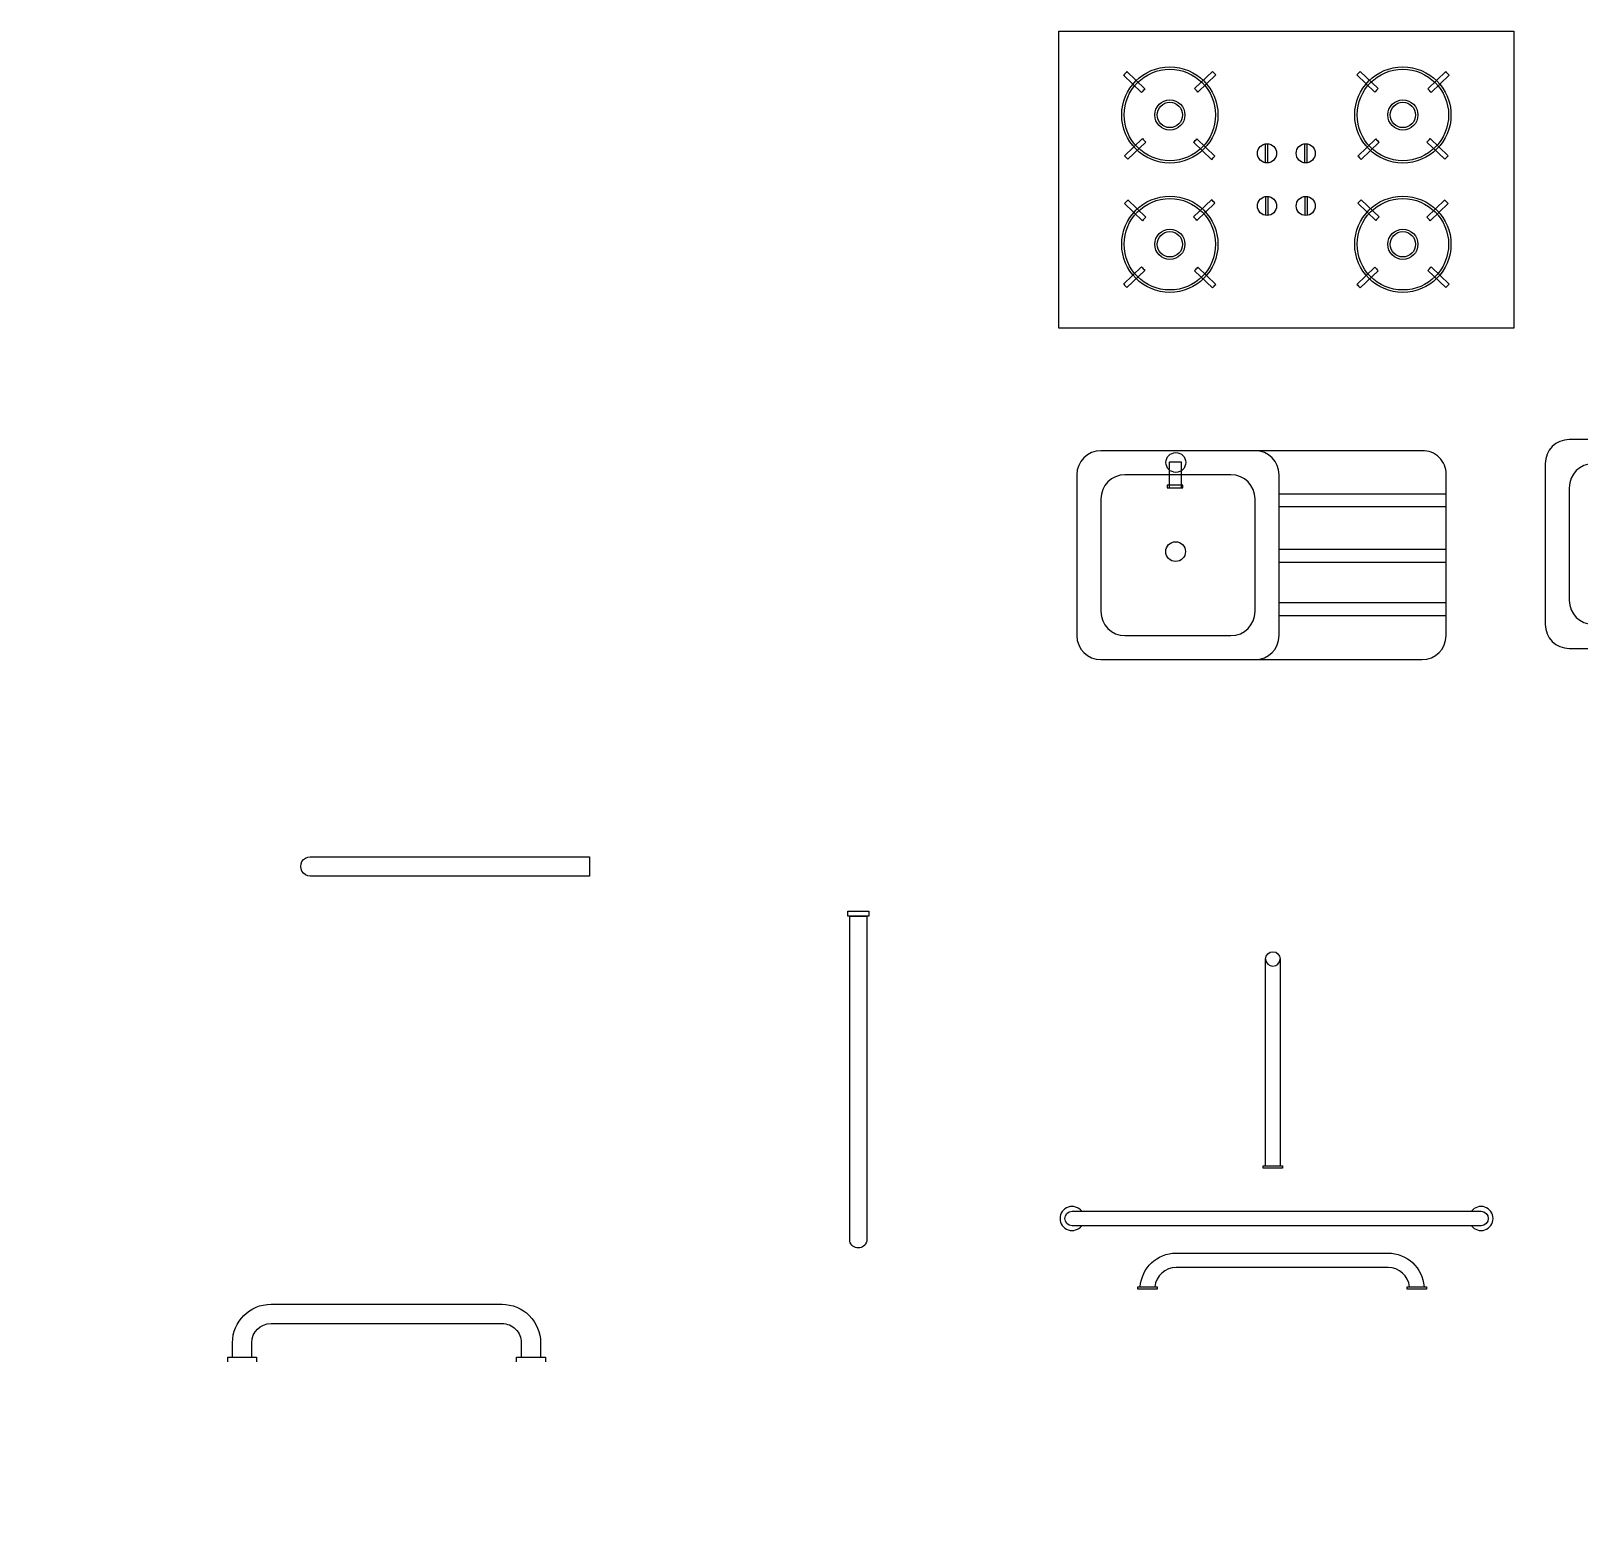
# Model space of a CAD drawing. Header units: millimetres. Extents: x 14385 to 129787, y 107826 to 186798.
# Drawn here: x 43389 to 46606, y 140260 to 143346 of the extents above; entities that cross this region are included whole.
import ezdxf

# ---------------------------------------------------------------- set-up
doc = ezdxf.new("R2010")
doc.units = ezdxf.units.MM
doc.header["$LTSCALE"] = 1000
doc.layers.add('FF-FIXT', color=31, linetype='Continuous')
doc.layers.add('LVTRY', color=40, linetype='Continuous')

# ---------------------------------------------------------------- blocks, each defined once
blk = doc.blocks.new('A$C3DAD4827')
at = {"color": 39}
for p, q in [((192.5603317221394, 140.21452801954), (192.5603317221394, 193.9950514850207)), ((192.5603317221394, 193.9950514850207), (216.8907889515394, 193.9950514850207)), ((216.8907889515394, 193.9950514850207), (216.8907889515394, 140.21452801954)), ((220.285727028735, 145.3095132713206), (188.0337391595822, 145.3095132713206)), ((188.0337391595822, 145.3095132713206), (188.0337391595822, 140.21452801954)), ((188.0337391595822, 140.21452801954), (220.285727028735, 140.21452801954)), ((220.285727028735, 140.21452801954), (220.285727028735, 145.3095132713206)), ((767.4481971351197, 127.1628123786068), (420.1889875532361, 127.1628123786068)), ((420.1889875532361, 100.9032107024686), (767.4481971351197, 100.9032107024686)), ((767.4481971351197, 12.02452946419362), (420.1889875532361, 12.02452946419362)), ((420.1889875532361, -14.2350722119445), (767.4481971351197, -14.2350722119445)), ((767.4481971351197, -99.07379601465072), (420.1889875532361, -99.07379601465072)), ((420.1889875532361, -125.3333976907888), (767.4481971351197, -125.3333976907888))]:
    blk.add_line(p, q, dxfattribs=at)
at = {"color": 0, "linetype": 'Continuous'}
blk.add_lwpolyline([(370.3985127810156, 217.0895697127562), (50, 217.0895697127562, 0.4142135623730951), (0, 167.0895697127562), (0, -167.0895697128726, 0.4142135623730737), (50.00000000000728, -217.0895697128726), (717.4481971350615, -217.0895697128726, 0.414213562373095), (767.4481971350615, -167.0895697128726), (767.4481971351197, 168.061454955372, 0.4281594645558717), (717.4481971351197, 217.0895697127562), (370.3985127810156, 217.0895697127562)], format="xyb", dxfattribs=at)
at = {"color": 35}
blk.add_lwpolyline([(370.3985127810156, -217.0895697128726, 0.4142135623730951), (420.3985127810156, -167.0895697128726), (420.3985127810156, 167.0895697127562, 0.4142135623730951), (370.3985127810156, 217.0895697127562)], format="xyb", dxfattribs=at)
blk.add_lwpolyline([(100, -167.0895697128726), (320.3985127810156, -167.0895697128726, 0.414213562373095), (370.3985127810156, -117.0895697128726), (370.3985127810156, 117.0895697127562, 0.414213562373095), (320.3985127810156, 167.0895697127562), (100, 167.0895697127562, 0.414213562373095), (50, 117.0895697127562), (50, -117.0895697128726, 0.414213562373095)], format="xyb", close=True, dxfattribs=at)
at = {"color": 39}
for centre in [(205.8286893428885, 192.7356083363993), (205.3046212097979, 7.508205401827581)]:
    blk.add_circle(centre, 20.57042347320396, dxfattribs=at)
blk = doc.blocks.new('A$C321A7405')
at = {"color": 39}
for p, q in [((200.1126583327641, 76.87503462299355), (200.1126583327641, 71.78004937127116)), ((232.3646462019169, 76.87503462299355), (200.1126583327641, 76.87503462299355)), ((200.1126583327641, 71.78004937127116), (232.3646462019169, 71.78004937127116)), ((203.5075964099742, 23.094511157542), (203.5075964099742, 76.87503462299355)), ((227.8380536394543, 76.87503462299355), (227.8380536394543, 23.094511157542)), ((232.3646462019169, 71.78004937127116), (232.3646462019169, 76.87503462299355)), ((620.5111711138015, 76.87503462299355), (620.5111711138015, 71.78004937127116)), ((652.7631589829616, 76.87503462299355), (620.5111711138015, 76.87503462299355)), ((620.5111711138015, 71.78004937127116), (652.7631589829616, 71.78004937127116)), ((623.9061091910189, 23.094511157542), (623.9061091910189, 76.87503462299355)), ((648.2365664204917, 76.87503462299355), (648.2365664204917, 23.094511157542)), ((652.7631589829616, 71.78004937127116), (652.7631589829616, 76.87503462299355)), ((227.8380536394543, 23.094511157542), (203.5075964099742, 23.094511157542)), ((648.2365664204917, 23.094511157542), (623.9061091910189, 23.094511157542))]:
    blk.add_line(p, q, dxfattribs=at)
at = {"color": 0, "linetype": 'Continuous'}
for points in [[(370.3983853615864, 434.1791323553771), (49.99987258055626, 434.1791323553771, 0.414213562373094), (-0.0001274194437428378, 384.1791323553771), (-0.0001274194437428378, 49.99999292977736, 0.4142135623730951), (49.99987258055626, -7.070222636684775e-06), (370.3983853615864, -7.070222636684775e-06, 0.4142135623730951), (420.3983853615864, 49.99999292977736), (420.3983853615864, 384.1791323553771, 0.4142135623730951)], [(790.7968981426311, 434.1791323553771), (470.3983853615864, 434.1791323553771, 0.414213562373094), (420.3983853615864, 384.1791323553771), (420.3983853615864, 49.99999292977736, 0.4142135623730951), (470.3983853615864, -7.070222636684775e-06), (790.7968981426311, -7.070222636684775e-06, 0.4142135623730951), (840.7968981426311, 49.99999292977736), (840.7968981426311, 384.1791323553771, 0.4142135623730951)]]:
    blk.add_lwpolyline(points, format="xyb", close=True, dxfattribs=at)
at = {"color": 35}
for points in [[(320.3983853615864, 384.1791323553771), (99.99987258055626, 384.1791323553771, 0.414213562373095), (49.99987258055626, 334.1791323553771), (49.99987258055626, 99.99999292977736, 0.414213562373095), (99.99987258055626, 49.99999292977736), (320.3983853615864, 49.99999292977736, 0.414213562373095), (370.3983853615864, 99.99999292977736), (370.3983853615864, 334.1791323553771, 0.414213562373095)], [(740.7968981426311, 384.1791323553771), (520.3983853615864, 384.1791323553771, 0.414213562373095), (470.3983853615864, 334.1791323553771), (470.3983853615864, 99.99999292977736, 0.414213562373095), (520.3983853615864, 49.99999292977736), (740.7968981426311, 49.99999292977736, 0.414213562373095), (790.7968981426311, 99.99999292977736), (790.7968981426311, 334.1791323553771, 0.414213562373095)]]:
    blk.add_lwpolyline(points, format="xyb", close=True, dxfattribs=at)
at = {"color": 39}
for centre in [(215.0937641516648, 209.5813572406478), (635.4922769327022, 209.5813572406478), (214.5696960186251, 24.35395430616336), (634.9682087996698, 24.35395430616336)]:
    blk.add_circle(centre, 20.57042347320396, dxfattribs=at)
blk = doc.blocks.new('F103')
at = {"color": 39}
for p, q in [((-772.9735642178566, 490.26622655135), (-810.333811984412, 526.2259900450881)), ((-766.2100944427948, 497.6358930728456), (-803.3990734628824, 533.4308079912735)), ((-663.0223949584251, 498.1211189726018), (-625.752950126087, 533.900819936418)), ((-656.1911673935901, 490.8169160622056), (-618.827527700596, 526.687046705425)), ((-288.2397417078319, 490.5791764117894), (-325.5569976256666, 526.4975596470176)), ((-281.399081112053, 497.8745456836186), (-318.6222591041296, 533.702377593203)), ((-178.2120948076627, 497.2559776026756), (-140.9768914552114, 533.0028057958989)), ((-171.4581540085055, 489.8775772532099), (-134.051469029735, 525.7890325648768)), ((-808.5355769657108, 358.4244274351222), (-771.2661321333726, 394.2041283989383)), ((-801.6101545402271, 351.210654204071), (-764.2465148472475, 387.0807848472614)), ((-627.7906964154463, 350.5256760566554), (-665.1509441820308, 386.4854395503644)), ((-620.8559578939166, 357.7304940028407), (-658.0449369140042, 393.5254089212685)), ((-323.7469004175509, 357.5385268068349), (-286.5116970650852, 393.2853550000291)), ((-316.8214779920745, 350.3247535757837), (-279.4147930132895, 386.2362088874797)), ((-143.00127984344, 350.7851158512058), (-180.318535761282, 386.7034990863758)), ((-136.0665413219176, 357.9899337973911), (-173.289719313987, 393.8177657069755)), ((-515.5060298577519, 343.8179849593726), (-515.4806890000036, 383.0382190351665)), ((-510.5061135114156, 343.6868982700689), (-510.4806074336739, 383.1628445563256)), ((-434.1148002679402, 343.6375405482831), (-434.0892941901984, 383.1134868345398)), ((-429.1147187016104, 343.7621660694713), (-429.0893778438622, 382.9824001452944)), ((-808.599528430037, 259.4462703103782), (-771.3763504379531, 223.6184384007938)), ((-801.6647899085001, 266.6510882566217), (-764.3475339906581, 230.7327050213935)), ((-627.8445917598656, 267.1114505319856), (-665.2512767386361, 231.1999952202896)), ((-620.9191693343819, 259.8976773009636), (-658.1543726868476, 224.1508491077402)), ((-515.5513510503224, 273.6740380383271), (-515.5766919080779, 234.453803962504)), ((-510.5512694840072, 273.7986635594862), (-510.5767755617344, 234.3227172732877)), ((-434.1599562405245, 273.7493058377004), (-434.1854623182662, 234.2733595514728)), ((-429.1600398941955, 273.618219148455), (-429.1853807519437, 234.3979850726319)), ((-323.8101118580307, 259.7057101049577), (-286.6211328379359, 223.9107951865008)), ((-316.8753733364865, 266.910528051143), (-279.5151255699093, 230.950764557434)), ((-143.055915211713, 266.2255499037274), (-180.4195549046926, 230.3554192605079)), ((-136.1304927862366, 259.0117766726762), (-173.3999376185675, 223.232075708831)), ((-773.2079157434418, 127.5586268545885), (-810.6146007222051, 91.64717154289247)), ((-766.4539749442774, 120.1802265050937), (-803.6891782967432, 84.4333983118413)), ((-663.2669886399017, 119.5616584241798), (-626.0438106478105, 83.73382651459542)), ((-656.426328044101, 126.8570276959799), (-619.1090721262663, 90.93864446080988)), ((-288.4749023583499, 126.6192880455637), (-325.8385420513368, 90.74915740237338)), ((-281.6436747935077, 119.3150851351675), (-318.9131196258459, 83.53538417135132)), ((-178.455975309138, 119.8003110349528), (-141.2669962890577, 84.00539611652493)), ((-171.692505534098, 127.1699775564484), (-134.3322577675208, 91.21021406271029))]:
    blk.add_line(p, q, dxfattribs=at)
at = {"color": 0, "linetype": 'Continuous'}
blk.add_lwpolyline([(0, 0), (-945.0646112113754, 0.6106222577218432), (-944.6660697519474, 617.4362041077984), (0.3985414594353642, 616.8255818500766)], close=True, dxfattribs=at)
at = {"color": 35}
for centre in [(-714.3594173090387, 443.2618260157178), (-230.1329926321851, 442.9489591183956), (-714.533077119755, 174.4872449893737), (-230.3066524429014, 174.1743780920515)]:
    blk.add_circle(centre, 100, dxfattribs=at)
at = {"color": 39}
for centre, radius in [((-714.3594173090387, 443.2618260157178), 95), ((-230.1329926321851, 442.9489591183956), 95), ((-714.3594173090387, 443.2618260157178), 31.28998507400064), ((-714.3594173090387, 443.2618260157178), 26.28998507400064), ((-230.1329926321851, 442.9489591183956), 31.28998507400064), ((-230.1329926321851, 442.9489591183956), 26.28998507400064), ((-512.4902704899432, 363.4261616505974), 19.8387347812195), ((-432.1051372116854, 363.3742234539823), 19.8387347812195), ((-714.533077119755, 174.4872449893737), 95), ((-512.5609325402474, 254.0619806537579), 19.8387347812195), ((-432.1757992619969, 254.0100424571719), 19.8387347812195), ((-230.3066524429014, 174.1743780920515), 95), ((-714.533077119755, 174.4872449893737), 31.28998507400064), ((-714.533077119755, 174.4872449893737), 26.28998507400064), ((-230.3066524429014, 174.1743780920515), 31.28998507400064), ((-230.3066524429014, 174.1743780920515), 26.28998507400064)]:
    blk.add_circle(centre, radius, dxfattribs=at)
for centre, radius, start, end in [((-714.3594173090387, 443.2618260157178), 126.6938092901319, 134.6386160806217, 139.1626210214234), ((-714.3594173090387, 443.2618260157178), 126.6938092901319, 41.12683851551849, 45.65053050484812), ((-230.1329926321851, 442.9489591183956), 126.6938092901319, 134.2754299570187, 138.7991219478744), ((-230.1329926321851, 442.9489591183956), 126.6938092901319, 40.76333944062176, 45.28734438127533), ((-714.3594173090387, 443.2618260157178), 75.1334272315371, 133.6391832977628, 141.2728530091877), ((-714.3594173090387, 443.2618260157178), 75.1334272315371, 39.26750156050193, 46.89966370333745), ((-230.1329926321851, 442.9489591183956), 75.1334272315371, 133.0262967594498, 140.6584589018736), ((-230.1329926321851, 442.9489591183956), 75.1334272315371, 38.6531074525862, 46.28677716441972), ((-714.3594173090387, 443.2618260157178), 75.1334272315371, 220.7637119609275, 228.395874103716), ((-714.3594173090387, 443.2618260157178), 75.1334272315371, 310.9156922507651, 318.5493619615339), ((-230.1329926321851, 442.9489591183956), 75.1334272315371, 221.3765985012378, 229.010268211513), ((-230.1329926321851, 442.9489591183956), 75.1334272315371, 311.5300863577224, 319.1622485018843), ((-714.3594173090387, 443.2618260157178), 126.6938092901319, 222.01284516087, 226.5365371493006), ((-714.3594173090387, 443.2618260157178), 126.6938092901319, 313.0259242388321, 317.549929179036), ((-230.1329926321851, 442.9489591183956), 126.6938092901319, 222.3760312831151, 226.9000362244983), ((-230.1329926321851, 442.9489591183956), 126.6938092901319, 313.3894233128381, 317.9131153016303), ((-714.533077119755, 174.4872449893737), 126.6938092901319, 133.3894233128381, 137.9131153016303), ((-714.533077119755, 174.4872449893737), 126.6938092901319, 42.37603128311512, 46.90003622449826), ((-230.3066524429014, 174.1743780920515), 126.6938092901319, 133.0259242388322, 137.549929179036), ((-230.3066524429014, 174.1743780920515), 126.6938092901319, 42.01284516086999, 46.53653714930058), ((-714.533077119755, 174.4872449893737), 75.1334272315371, 131.5300863577224, 139.1622485018844), ((-714.533077119755, 174.4872449893737), 75.1334272315371, 41.37659850123785, 49.01026821151304), ((-230.3066524429014, 174.1743780920515), 75.1334272315371, 130.9156922507651, 138.5493619615339), ((-230.3066524429014, 174.1743780920515), 75.1334272315371, 40.76371196092747, 48.39587410371603), ((-714.533077119755, 174.4872449893737), 75.1334272315371, 218.6531074525862, 226.2867771644197), ((-714.533077119755, 174.4872449893737), 75.1334272315371, 313.0262967594498, 320.6584589018736), ((-230.3066524429014, 174.1743780920515), 75.1334272315371, 219.2675015605019, 226.8996637033374), ((-230.3066524429014, 174.1743780920515), 75.1334272315371, 313.6391832977627, 321.2728530091877), ((-714.533077119755, 174.4872449893737), 126.6938092901319, 220.7633394406218, 225.2873443812753), ((-714.533077119755, 174.4872449893737), 126.6938092901319, 314.2754299570187, 318.7991219478744), ((-230.3066524429014, 174.1743780920515), 126.6938092901319, 221.1268385155185, 225.6505305048481), ((-230.3066524429014, 174.1743780920515), 126.6938092901319, 314.6386160806217, 319.1626210214234)]:
    blk.add_arc(centre, radius, start, end, dxfattribs=at)
blk = doc.blocks.new('A$C299D50EC')
at = {"layer": 'FF-FIXT', "ltscale": 3}
for points in [[(592.2803842648864, 462.728596419096), (598.43699914217, 454.848488997668), (551.1563546434045, 417.9087995700538), (544.9997397437692, 425.7889069877565)], [(119.4683252945542, 93.33888716623187), (125.6249401941895, 85.45877976343036), (78.34429570287466, 48.51909032836556), (72.18768078833818, 56.39919773861766)]]:
    blk.add_lwpolyline(points, dxfattribs=at)
for points in [[(590.5566411390901, 448.692194826901), (609.0264858528972, 425.0518725700676, -0.4142135623730696), (595.2385457456112, 312.7580939978361), (216.9877758026123, 17.24776358902454, -0.4142135623731314), (104.6939972192049, 31.0357037037611), (86.22415252029896, 54.676025968045)], [(559.0362114757299, 424.0657352209091), (577.5060561820865, 400.4254129603505, -0.414213562373095), (570.6120861321688, 344.2785236798227), (192.3613161891699, 48.76819325983524, -0.4142135623730951), (136.2144268900156, 55.66216333210468), (117.7445821985602, 79.30248557776213)], [(621.7999661788344, -795.830173291266), (1078.851656325161, -438.7551478780806, -1.000000000000364), (1103.477618552744, -470.2759661376476), (646.4259284287691, -827.3509915731847), (621.7983633801341, -795.8314254954457)]]:
    blk.add_lwpolyline(points, format="xyb", dxfattribs=at)
blk = doc.blocks.new('A$C77E62B59')
at = {"layer": 'FF-FIXT'}
blk.add_lwpolyline([(-51.05621226131916, 90.24396806955338), (-41.05621226131916, 90.24396806955338), (-41.05621226131916, 134.2439680695534), (-51.05621226131916, 134.2439680695534)], close=True, dxfattribs=at)
blk.add_lwpolyline([(634.7087111026049, 129.7439680695534), (-41.05621226131916, 129.7439680695534), (-41.05621226131916, 94.74396806955338), (634.7087111026049, 94.74396806955338)], dxfattribs=at)
blk.add_arc((630.5998350381851, 112.2439680695534), 17.97589670930364, 283.2133066586359, 76.78669334136409, dxfattribs=at)

msp = doc.modelspace()

# ---------------------------------------------------------------- linework, layer by layer
at = {"layer": 'FF-FIXT'}
for p, q in [((45954.3991835613, 140987.5255968331), (45984.3991835613, 140987.5255968331)), ((45693.82425129652, 140736.1810118249), (45723.936039482, 140736.1810118249)), ((46253.378758582, 140736.1810118249), (46283.49054676748, 140736.1810118249))]:
    msp.add_line(p, q, dxfattribs=at)
for points in [[(45984.3991835613, 140987.5255968331), (45989.3991835613, 140987.5255968331), (45989.3991835613, 140982.5255968331), (45949.3991835613, 140982.5255968331), (45949.3991835613, 140987.5255968331), (45954.3991835613, 140987.5255968331), (45954.3991835613, 141417.5255968331, -0.9999999999998787), (45984.3991835613, 141417.5255968331), (45984.3991835613, 140987.5255968331)], [(45552.07619239177, 140893.08592951), (46402.07619239177, 140893.08592951, -0.9999999999999999), (46402.07619239177, 140863.08592951), (45552.07619239177, 140863.08592951, -0.9999999999998787), (45552.07619239177, 140893.08592951, -1.000000000000243)], [(45723.936039482, 140736.1810118249), (45728.93603948201, 140736.1810118249), (45728.936039482, 140731.1810118249), (45688.657399032, 140731.1810118249), (45688.657399032, 140736.1810118249), (45693.82425129652, 140736.1810118249, -0.3917767809650884), (45767.88090195865, 140806.1810118249), (46208.657399032, 140806.1810118249, -0.3948051417731026), (46283.49054676748, 140736.1810118249), (46288.657399032, 140736.1810118249), (46288.657399032, 140731.1810118249), (46248.37875858201, 140731.1810118249), (46248.378758582, 140736.1810118249), (46253.378758582, 140736.1810118249, 0.381966011250149), (46208.657399032, 140776.1810118249), (45768.657399032, 140776.1810118249, 0.3819660112500642), (45723.936039482, 140736.1810118249, -0.8944271909999324)]]:
    msp.add_lwpolyline(points, format="xyb", dxfattribs=at)
for centre, radius, start, end in [((45969.3991835613, 141417.5255968331), 15, 180, 0), ((45552.07619239177, 140878.08592951), 25, 36.86989764601078, 323.1301023539892), ((46402.07619239177, 140878.08592951), 25, 216.8698976460108, 143.1301023539892)]:
    msp.add_arc(centre, radius, start, end, dxfattribs=at)

# ---------------------------------------------------------------- block references
at = {"layer": 'FF-FIXT', "linetype": 'Continuous', "rotation": 0.03701976794944469}
msp.add_blockref('F103', (46469.95542743216, 142728.9022615378), dxfattribs=at)
at = {"layer": 'FF-FIXT', "linetype": 'Continuous'}
for name, p in [('A$C321A7405', (46535.25035236657, 142062.8908145111)), ('A$C3DAD4827', (45561.97011956061, 142256.7169790683))]:
    msp.add_blockref(name, p, dxfattribs=at)
at = {"layer": 'FF-FIXT', "linetype": 'Continuous', "xscale": -1, "rotation": 90}
msp.add_blockref('A$C77E62B59', (45220.06600982923, 141465.4594306683), dxfattribs=at)
at = {"layer": 'LVTRY', "rotation": 141.9999990462275}
msp.add_blockref('A$C299D50EC', (44549.18847921994, 140579.8163940916), dxfattribs=at)

doc.saveas('drawing.dxf')
